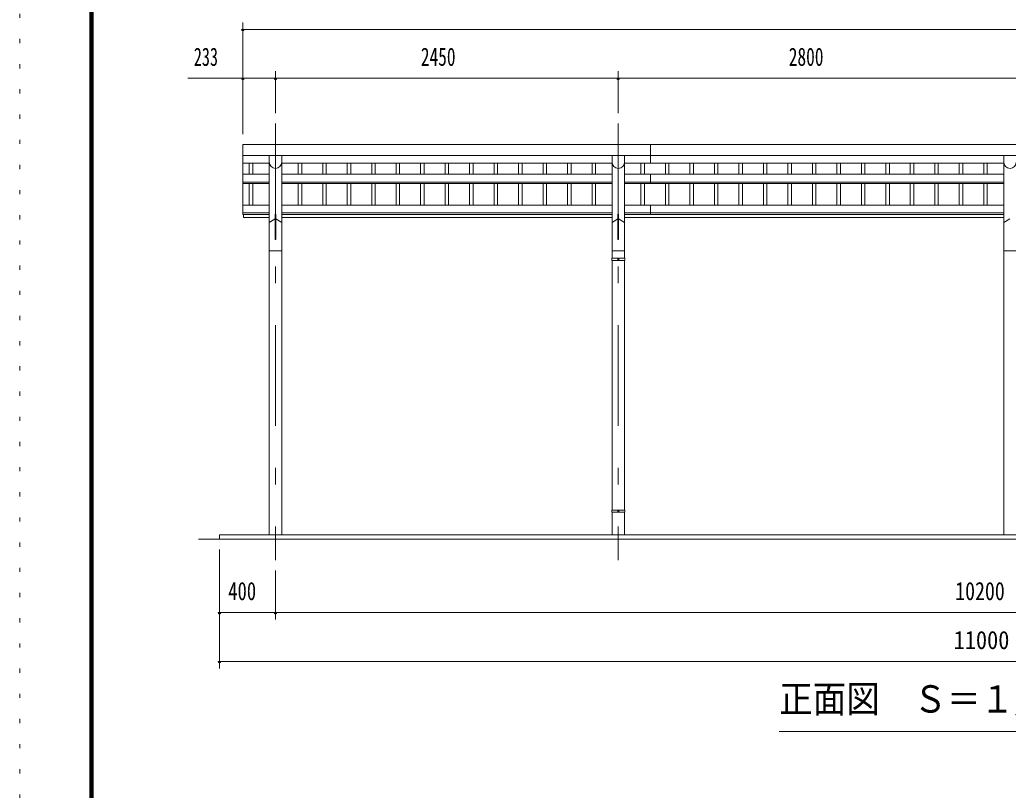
# Model space of a CAD drawing. Units: millimetres, scale not verified, with parts at other scales. Extents: x -25339 to 25345, y -10500 to 10500.
# Drawn here: x -4355 to 2710, y 0 to 5507 of the extents above; entities that cross this region are included whole.
import ezdxf
from ezdxf.enums import TextEntityAlignment as Align

# ---------------------------------------------------------------- set-up
doc = ezdxf.new("R2010")
doc.units = ezdxf.units.MM
doc.header["$LTSCALE"] = 60
doc.linetypes.add('USER3', pattern=[24, 12, -5, 2, -5])
doc.linetypes.add('USER4', pattern=[3, 0.5, -2.5])
for name, color, linetype, lineweight in [('0-2_1-05BOLD', 7, 'Continuous', 18), ('0-3_1-25CENTER', 3, 'USER3', 18), ('0-4_1-45THIN', 4, 'Continuous', 18), ('0-5_1-55DIM', 3, 'Continuous', 18), ('0-C_F-F1PAPER', 5, 'Continuous', 18), ('0-D_F-E_J_ADD', 5, 'USER4', 18)]:
    doc.layers.add(name, color=color, linetype=linetype, lineweight=lineweight)
doc.styles.add('ＭＳ ゴシック', font='')
doc.styles.get('ＭＳ ゴシック').set_extended_font_data('MS Gothic')

msp = doc.modelspace()

# ---------------------------------------------------------------- linework, layer by layer
at = {"layer": '0-2_1-05BOLD'}
for p, q in [((153.12, 4614.67), (153.12, 4482.27)), ((-2759.88, 4537.52), (7906.12, 4537.52)), ((-2571.43, 4537.52), (-2571.43, 1824.67)), ((-2482.33, 4537.52), (-2482.33, 1824.67)), ((-121.43, 4537.52), (-121.43, 3802.67)), ((-32.33, 4537.52), (-32.33, 3802.67)), ((2678.57, 4537.52), (2678.57, 1824.67)), ((-2571.43, 4482.27), (-2759.88, 4482.27)), ((-121.43, 4482.27), (-2482.33, 4482.27)), ((2678.57, 4482.27), (-32.33, 4482.27)), ((-2759.88, 4402.96), (-2571.43, 4402.96)), ((-2482.33, 4402.96), (-121.43, 4402.96)), ((-32.33, 4402.96), (2678.57, 4402.96)), ((153.12, 4402.96), (153.12, 4337.03)), ((-2759.88, 4345.26), (-2571.43, 4345.26)), ((-2759.88, 4337.03), (-2571.43, 4337.03)), ((-2482.33, 4345.26), (-121.43, 4345.26)), ((-2482.33, 4337.03), (-121.43, 4337.03)), ((-32.33, 4345.26), (2678.57, 4345.26)), ((-32.33, 4337.03), (2678.57, 4337.03)), ((-2571.43, 4182.45), (-2759.88, 4182.45)), ((-121.43, 4182.45), (-2482.33, 4182.45)), ((2678.57, 4182.45), (-32.33, 4182.45)), ((153.12, 4182.45), (153.12, 4115.47)), ((-2571.43, 4127.34), (-2759.88, 4127.34)), ((-2571.43, 4115.47), (-2759.88, 4115.47)), ((-2754.88, 4115.47), (-2754.88, 4094.67)), ((-2529.13, 4117.89), (-2529.13, 3937.25)), ((-2524.63, 4117.89), (-2529.13, 4117.89)), ((-2524.63, 4117.89), (-2524.63, 3937.25)), ((-121.43, 4127.34), (-2482.33, 4127.34)), ((-121.43, 4115.47), (-2482.33, 4115.47)), ((-79.13, 4117.89), (-79.13, 3937.25)), ((-74.63, 4117.89), (-79.13, 4117.89)), ((-74.63, 4117.89), (-74.63, 3937.25)), ((2678.57, 4127.34), (-32.33, 4127.34)), ((2678.57, 4115.47), (-32.33, 4115.47)), ((-2571.43, 4094.67), (-2754.88, 4094.67)), ((-2571.43, 4057.25), (-2529.13, 4085.19)), ((-2524.63, 4085.19), (-2482.33, 4057.25)), ((-121.43, 4094.67), (-2482.33, 4094.67)), ((-121.43, 4057.25), (-79.13, 4085.19)), ((-74.63, 4085.19), (-32.33, 4057.25)), ((2678.57, 4094.67), (-32.33, 4094.67)), ((2678.57, 4057.25), (2720.87, 4085.19)), ((-2524.63, 3937.25), (-2529.13, 3937.25)), ((-74.63, 3937.25), (-79.13, 3937.25)), ((-2482.33, 3856.67), (-2571.43, 3856.67)), ((-32.33, 3856.67), (-121.43, 3856.67)), ((2767.67, 3856.67), (2678.57, 3856.67)), ((-30.73, 3786.67), (-123.03, 3786.67)), ((-121.43, 3786.67), (-121.43, 2002.67)), ((-79.93, 3802.67), (-79.93, 3786.67)), ((-79.93, 3794.67), (-73.83, 3794.67)), ((-73.83, 3802.67), (-73.83, 3786.67)), ((-32.33, 3786.67), (-32.33, 2002.67)), ((-30.73, 3802.67), (-30.73, 3786.67)), ((-30.73, 1986.67), (-123.03, 1986.67)), ((-121.43, 1986.67), (-121.43, 1824.67)), ((-79.93, 2002.67), (-79.93, 1986.67)), ((-79.93, 1994.67), (-73.83, 1994.67)), ((-73.83, 2002.67), (-73.83, 1986.67)), ((-32.33, 1986.67), (-32.33, 1824.67)), ((-30.73, 2002.67), (-30.73, 1986.67)), ((8223.12, 1794.67), (-3076.88, 1794.67)), ((-2926.88, 1824.67), (-2926.88, 1794.67)), ((8073.12, 1824.67), (-2926.88, 1824.67))]:
    msp.add_line(p, q, dxfattribs=at)
for points in [[(7906.12, 4614.67), (-2759.88, 4614.67), (-2759.88, 4115.47)], [(-30.73, 3802.67), (-123.03, 3802.67), (-123.03, 3786.67)], [(-30.73, 2002.67), (-123.03, 2002.67), (-123.03, 1986.67)]]:
    msp.add_lwpolyline(points, dxfattribs=at)
for centre in [(-2526.88, 4489.22), (-76.88, 4489.22), (2723.12, 4489.22)]:
    msp.add_arc(centre, 44.55, 180, 0, dxfattribs=at)
at = {"layer": '0-3_1-25CENTER'}
for p, q in [((-2526.88, 4764.67), (-2526.88, 1644.67)), ((-76.88, 4764.67), (-76.88, 1644.67))]:
    msp.add_line(p, q, dxfattribs=at)
at = {"layer": '0-4_1-45THIN'}
for p, q in [((-2714.38, 4482.27), (-2714.38, 4402.96)), ((-2689.38, 4482.27), (-2689.38, 4402.96)), ((-2364.38, 4482.27), (-2364.38, 4402.96)), ((-2339.38, 4482.27), (-2339.38, 4402.96)), ((-2189.38, 4482.27), (-2189.38, 4402.96)), ((-2164.38, 4482.27), (-2164.38, 4402.96)), ((-2014.38, 4482.27), (-2014.38, 4402.96)), ((-1989.38, 4482.27), (-1989.38, 4402.96)), ((-1839.38, 4482.27), (-1839.38, 4402.96)), ((-1814.38, 4482.27), (-1814.38, 4402.96)), ((-1664.38, 4482.27), (-1664.38, 4402.96)), ((-1639.38, 4482.27), (-1639.38, 4402.96)), ((-1489.38, 4482.27), (-1489.38, 4402.96)), ((-1464.38, 4482.27), (-1464.38, 4402.96)), ((-1314.38, 4482.27), (-1314.38, 4402.96)), ((-1289.38, 4482.27), (-1289.38, 4402.96)), ((-1139.38, 4482.27), (-1139.38, 4402.96)), ((-1114.38, 4482.27), (-1114.38, 4402.96)), ((-964.38, 4482.27), (-964.38, 4402.96)), ((-939.38, 4482.27), (-939.38, 4402.96)), ((-789.38, 4482.27), (-789.38, 4402.96)), ((-764.38, 4482.27), (-764.38, 4402.96)), ((-614.38, 4482.27), (-614.38, 4402.96)), ((-589.38, 4482.27), (-589.38, 4402.96)), ((-439.38, 4482.27), (-439.38, 4402.96)), ((-414.38, 4482.27), (-414.38, 4402.96)), ((-264.38, 4482.27), (-264.38, 4402.96)), ((-239.38, 4482.27), (-239.38, 4402.96)), ((85.62, 4482.27), (85.62, 4402.96)), ((110.62, 4482.27), (110.62, 4402.96)), ((260.62, 4482.27), (260.62, 4402.96)), ((285.62, 4482.27), (285.62, 4402.96)), ((435.62, 4482.27), (435.62, 4402.96)), ((460.62, 4482.27), (460.62, 4402.96)), ((610.62, 4482.27), (610.62, 4402.96)), ((635.62, 4482.27), (635.62, 4402.96)), ((785.62, 4482.27), (785.62, 4402.96)), ((810.62, 4482.27), (810.62, 4402.96)), ((960.62, 4482.27), (960.62, 4402.96)), ((985.62, 4482.27), (985.62, 4402.96)), ((1135.62, 4482.27), (1135.62, 4402.96)), ((1160.62, 4482.27), (1160.62, 4402.96)), ((1310.62, 4482.27), (1310.62, 4402.96)), ((1335.62, 4482.27), (1335.62, 4402.96)), ((1485.62, 4482.27), (1485.62, 4402.96)), ((1510.62, 4482.27), (1510.62, 4402.96)), ((1660.62, 4482.27), (1660.62, 4402.96)), ((1685.62, 4482.27), (1685.62, 4402.96)), ((1835.62, 4482.27), (1835.62, 4402.96)), ((1860.62, 4482.27), (1860.62, 4402.96)), ((2010.62, 4482.27), (2010.62, 4402.96)), ((2035.62, 4482.27), (2035.62, 4402.96)), ((2185.62, 4482.27), (2185.62, 4402.96)), ((2210.62, 4482.27), (2210.62, 4402.96)), ((2360.62, 4482.27), (2360.62, 4402.96)), ((2385.62, 4482.27), (2385.62, 4402.96)), ((2535.62, 4482.27), (2535.62, 4402.96)), ((2560.62, 4482.27), (2560.62, 4402.96)), ((-2714.38, 4337.03), (-2714.38, 4182.45)), ((-2689.38, 4337.03), (-2689.38, 4182.45)), ((-2364.38, 4337.03), (-2364.38, 4182.45)), ((-2339.38, 4337.03), (-2339.38, 4182.45)), ((-2189.38, 4337.03), (-2189.38, 4182.45)), ((-2164.38, 4337.03), (-2164.38, 4182.45)), ((-2014.38, 4337.03), (-2014.38, 4182.45)), ((-1989.38, 4337.03), (-1989.38, 4182.45)), ((-1839.38, 4337.03), (-1839.38, 4182.45)), ((-1814.38, 4337.03), (-1814.38, 4182.45)), ((-1664.38, 4337.03), (-1664.38, 4182.45)), ((-1639.38, 4337.03), (-1639.38, 4182.45)), ((-1489.38, 4337.03), (-1489.38, 4182.45)), ((-1464.38, 4337.03), (-1464.38, 4182.45)), ((-1314.38, 4337.03), (-1314.38, 4182.45)), ((-1289.38, 4337.03), (-1289.38, 4182.45)), ((-1139.38, 4337.03), (-1139.38, 4182.45)), ((-1114.38, 4337.03), (-1114.38, 4182.45)), ((-964.38, 4337.03), (-964.38, 4182.45)), ((-939.38, 4337.03), (-939.38, 4182.45)), ((-789.38, 4337.03), (-789.38, 4182.45)), ((-764.38, 4337.03), (-764.38, 4182.45)), ((-614.38, 4337.03), (-614.38, 4182.45)), ((-589.38, 4337.03), (-589.38, 4182.45)), ((-439.38, 4337.03), (-439.38, 4182.45)), ((-414.38, 4337.03), (-414.38, 4182.45)), ((-264.38, 4337.03), (-264.38, 4182.45)), ((-239.38, 4337.03), (-239.38, 4182.45)), ((85.62, 4337.03), (85.62, 4182.45)), ((110.62, 4337.03), (110.62, 4182.45)), ((260.62, 4337.03), (260.62, 4182.45)), ((285.62, 4337.03), (285.62, 4182.45)), ((435.62, 4337.03), (435.62, 4182.45)), ((460.62, 4337.03), (460.62, 4182.45)), ((610.62, 4337.03), (610.62, 4182.45)), ((635.62, 4337.03), (635.62, 4182.45)), ((785.62, 4337.03), (785.62, 4182.45)), ((810.62, 4337.03), (810.62, 4182.45)), ((960.62, 4337.03), (960.62, 4182.45)), ((985.62, 4337.03), (985.62, 4182.45)), ((1135.62, 4337.03), (1135.62, 4182.45)), ((1160.62, 4337.03), (1160.62, 4182.45)), ((1310.62, 4337.03), (1310.62, 4182.45)), ((1335.62, 4337.03), (1335.62, 4182.45)), ((1485.62, 4337.03), (1485.62, 4182.45)), ((1510.62, 4337.03), (1510.62, 4182.45)), ((1660.62, 4337.03), (1660.62, 4182.45)), ((1685.62, 4337.03), (1685.62, 4182.45)), ((1835.62, 4337.03), (1835.62, 4182.45)), ((1860.62, 4337.03), (1860.62, 4182.45)), ((2010.62, 4337.03), (2010.62, 4182.45)), ((2035.62, 4337.03), (2035.62, 4182.45)), ((2185.62, 4337.03), (2185.62, 4182.45)), ((2210.62, 4337.03), (2210.62, 4182.45)), ((2360.62, 4337.03), (2360.62, 4182.45)), ((2385.62, 4337.03), (2385.62, 4182.45)), ((2535.62, 4337.03), (2535.62, 4182.45)), ((2560.62, 4337.03), (2560.62, 4182.45))]:
    msp.add_line(p, q, dxfattribs=at)
at = {"layer": '0-5_1-55DIM'}
for p, q in [((-2759.88, 4689.67), (-2759.88, 5488.67)), ((-2749.88, 5438.67), (-2769.88, 5438.67)), ((-2759.88, 5438.67), (7906.12, 5438.67)), ((-3152.38, 5088.67), (8298.62, 5088.67)), ((-2749.88, 5088.67), (-2769.88, 5088.67)), ((-2516.88, 5088.67), (-2536.88, 5088.67)), ((-2526.88, 4839.67), (-2526.88, 5138.67)), ((-66.88, 5088.67), (-86.88, 5088.67)), ((-76.88, 4839.67), (-76.88, 5138.67)), ((-2926.88, 1719.67), (-2926.88, 869.67)), ((-2526.88, 1569.67), (-2526.88, 1219.67)), ((-2916.88, 1269.67), (-2936.88, 1269.67)), ((-2926.88, 1269.67), (8073.12, 1269.67)), ((-2516.88, 1269.67), (-2536.88, 1269.67)), ((-2916.88, 919.67), (-2936.88, 919.67)), ((-2926.88, 919.67), (8073.12, 919.67)), ((1073.12, 419.67), (4073.12, 419.67))]:
    msp.add_line(p, q, dxfattribs=at)
for centre in [(-2759.88, 5438.67), (-2759.88, 5088.67), (-2526.88, 5088.67), (-76.88, 5088.67), (-2926.88, 1269.67), (-2526.88, 1269.67), (-2926.88, 919.67)]:
    msp.add_arc(centre, 10, 180, 0, dxfattribs=at)
at = {"layer": '0-C_F-F1PAPER'}
for p, q in [((-3854.54, 10100), (-3854.54, -10000)), ((-3852.04, 10097.5), (-3852.04, -9997.5)), ((-3849.54, 10095), (-3849.54, -9995)), ((-3844.54, 10090), (-3844.54, -9990)), ((-3839.54, 10085), (-3839.54, -9985)), ((-3829.54, 10075), (-3829.54, -9975))]:
    msp.add_line(p, q, dxfattribs=at)
for points in [[(-3847.04, 10092.5), (-3847.04, -9992.5), (24837.95, -9992.5), (24837.95, 10092.5)], [(-3842.04, 10087.5), (-3842.04, -9987.5), (24832.96, -9987.5), (24832.96, 10087.5)], [(-3837.04, 10082.5), (-3837.04, -9982.5), (24827.96, -9982.5), (24827.96, 10082.5)], [(-3834.54, 10080), (-3834.54, -9980), (24825.45, -9980), (24825.45, 10080)], [(-3832.04, 10077.5), (-3832.04, -9977.5), (24822.96, -9977.5), (24822.96, 10077.5)]]:
    msp.add_lwpolyline(points, dxfattribs=at)
at = {"layer": '0-D_F-E_J_ADD'}
msp.add_line((-4354.54, -10500), (-4354.54, 10500), dxfattribs=at)

# ---------------------------------------------------------------- texts
at = {"layer": '0-5_1-55DIM', "color": 7, "style": 'ＭＳ ゴシック'}
for s, height, width, p in [('233', 130.2, 0.65, (-3110.55, 5138.67)), ('2450', 130.2, 0.7, (-1487.89, 5138.67)), ('2800', 130.2, 0.7, (1141.85, 5138.67)), ('400', 130.2, 0.75, (-2864.51, 1319.67)), ('10200', 130.2, 0.8, (2331.38, 1319.67)), ('11000', 130.2, 0.9, (2320.07, 969.67)), ('正面図\u3000Ｓ＝１／５０', 195.4, 0.9, (1073.12, 496.31))]:
    msp.add_text(s, height=height, dxfattribs=dict(at, width=width)).set_placement(p, align=Align.BOTTOM_LEFT)

doc.saveas('drawing.dxf')
